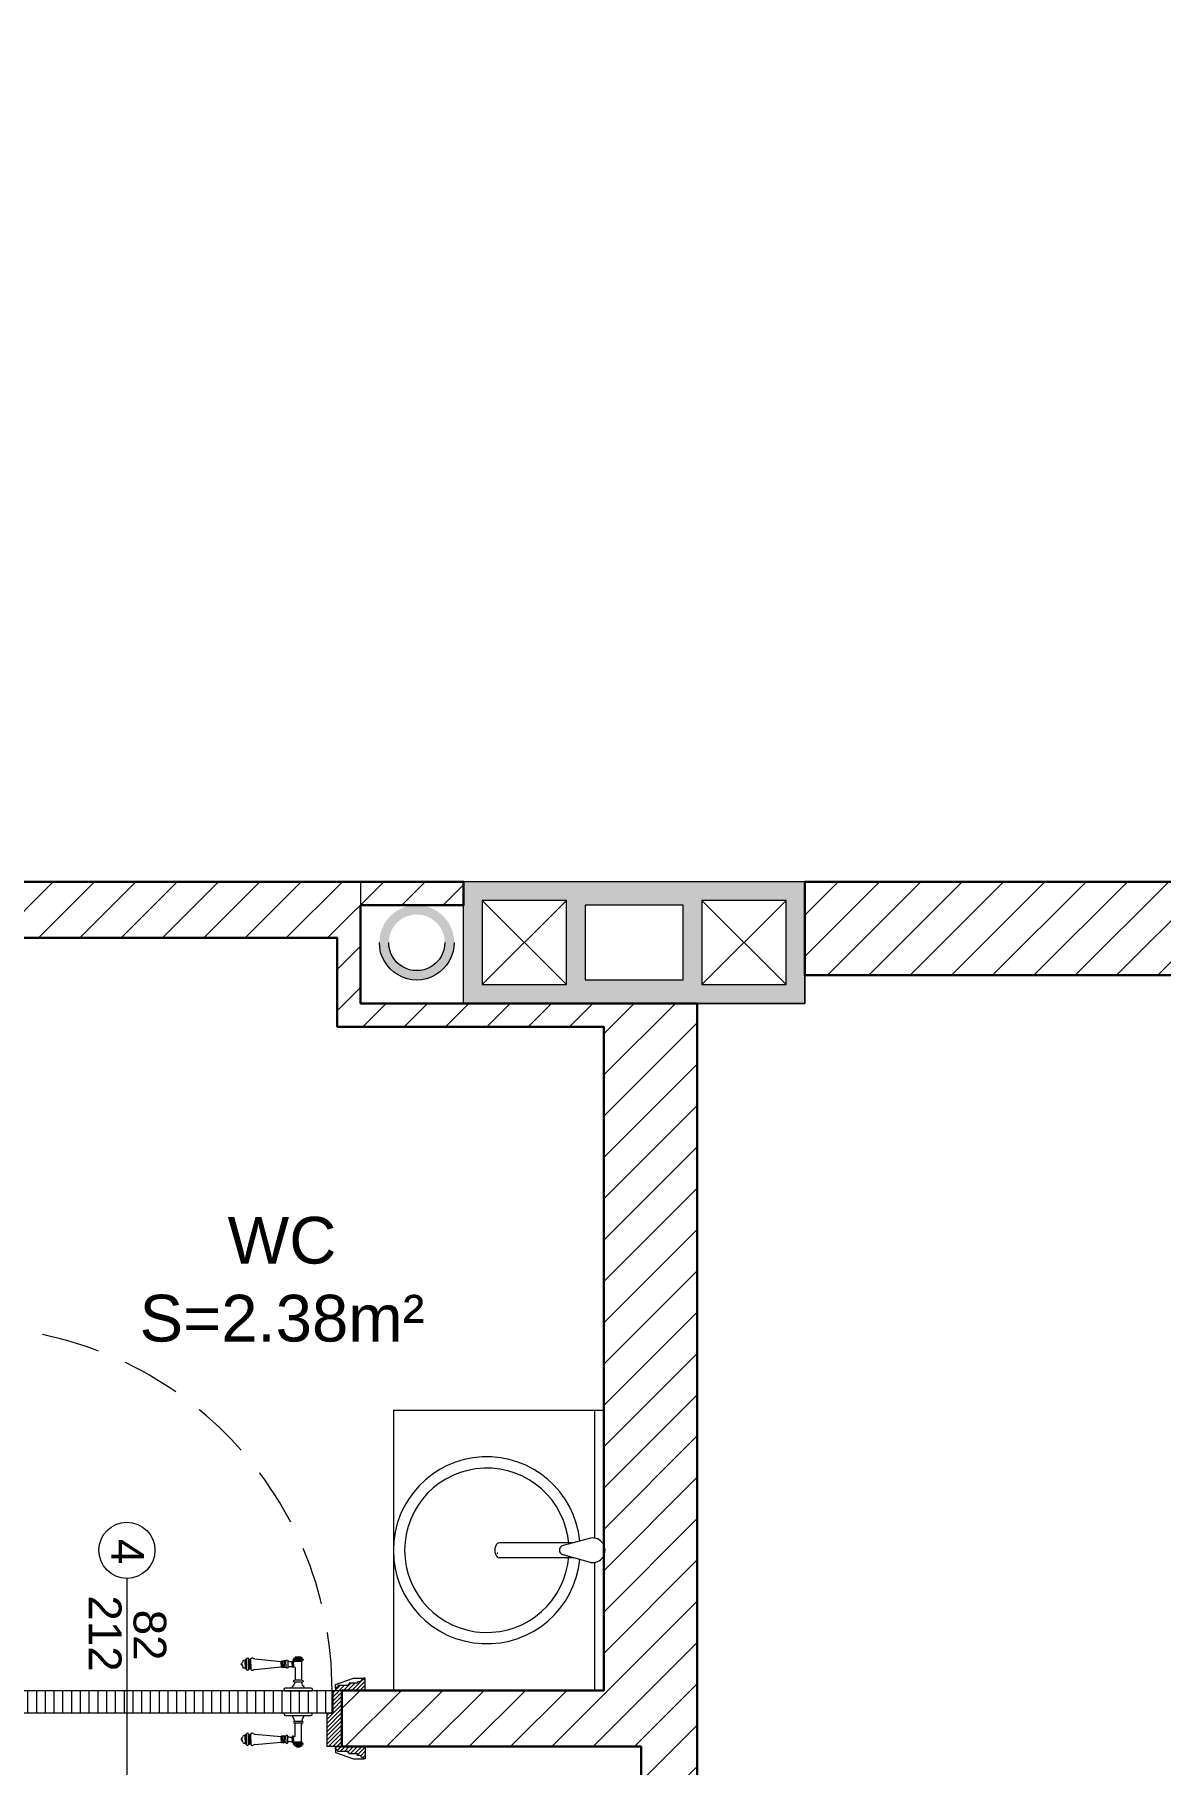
# Model space of a CAD drawing. Header units: centimetres. Extents: x 92587 to 105438, y -55119 to -48334.
# Drawn here: x 95087.4 to 95328.2, y -50521.2 to -50151.1 of the extents above; entities that cross this region are included whole.
import ezdxf

# ---------------------------------------------------------------- set-up
doc = ezdxf.new("R2010")
doc.units = ezdxf.units.CM
doc.header["$LTSCALE"] = 50
doc.header["$MEASUREMENT"] = 0
doc.linetypes.add('CACHE', pattern=[0.375, 0.25, -0.125])
doc.linetypes.add('CONTINU', pattern=[0])
doc.layers.get('0').update_dxf_attribs({"color": 8})
for name, color, linetype, lineweight in [('BANJO', 160, 'Continuous', 9), ('door', 44, 'Continuous', 5), ('MACONNERIE COUPE', 7, 'Continuous', 30), ('MACONNERIE HACHURE', 253, 'Continuous', 13), ('PERCEMENT', 253, 'Continuous', 20)]:
    doc.layers.add(name, color=color, linetype=linetype, lineweight=lineweight)
doc.layers.add('BETON COUPE', color=3, linetype='CONTINU')
doc.layers.add('BORD', color=5, linetype='Continuous')
doc.layers.add('DEMOL', color=7, linetype='Continuous', lineweight=60, true_color=0xa87e00)
doc.styles.add('GENERATED_STYLE_1', font='arial.ttf')
doc.styles.add('RS_TEXT_1.50', font='arial.ttf', dxfattribs={"height": 12.5})

# ---------------------------------------------------------------- blocks, each defined once
blk = doc.blocks.new('Lav60')
at = {"layer": 'BANJO', "linetype": 'Continuous'}
for p, q in [((-54.27, 55.4), (-54.27, 84.18)), ((-54.27, 84.18), (-54.27, 55.4)), ((-52.27, 56.8), (-52.27, 84.18)), ((-9.27, 24.18), (-9.27, 84.18)), ((-51.47, 56.78), (-45.6, 55.16)), ((-47.77, 55.78), (-31.97, 55.78)), ((-54.27, 24.18), (-54.27, 52.96)), ((-54.27, 52.96), (-54.27, 24.18)), ((-51.47, 51.58), (-45.6, 53.19)), ((-47.79, 52.59), (-31.97, 52.59)), ((-31.61, 54.81), (-31.61, 54.8)), ((-31.5, 54.81), (-31.61, 54.81)), ((-31.61, 54.8), (-31.5, 54.8)), ((-31.5, 54.8), (-31.5, 54.81)), ((-52.27, 24.18), (-52.27, 51.56))]:
    blk.add_line(p, q, dxfattribs=at)
at = {"layer": 'BANJO'}
for p, q in [((-9.27, 84.18), (-54.27, 84.18)), ((-9.27, 24.18), (-9.27, 84.18)), ((-9.27, 24.18), (-54.27, 24.18))]:
    blk.add_line(p, q, dxfattribs=at)
at = {"layer": 'BANJO', "linetype": 'Continuous'}
for centre, radius, start, end in [((-29.27, 54.18), 20, 185.6501, 174.3498), ((-29.27, 54.18), 17.58, 184.3007, 175.6991), ((-51.93, 54.18), 2.64, 79.9737, 280.0262), ((-45.78, 54.18), 1, 280.3543, 79.6456)]:
    blk.add_arc(centre, radius, start, end, dxfattribs=at)
blk.add_ellipse((-31.97, 54.18), major_axis=(0, -1.59), ratio=0.623935, start_param=0, end_param=3.141593, dxfattribs=at)
blk = doc.blocks.new('door900')
at = {"color": 0}
for p, q in [((-9.3, 67.7), (9.3, 67.7)), ((9.3, 65.2), (-9.3, 65.2)), ((-6.8, 71.5), (-6.8, 70.2)), ((-5.5, 71.5), (-6.8, 71.5)), ((-6.8, 70.2), (6.8, 70.2)), ((-6.8, 62.7), (-6.8, 24)), ((-6.8, 62.7), (6.8, 62.7)), ((-5.5, 71.5), (5.5, 71.5)), ((5.5, 71.5), (6.8, 71.5)), ((6.8, 71.5), (6.8, 70.2)), ((8.7, 62.7), (6.8, 62.7)), ((6.8, 49.1), (6.8, 24)), ((8.7, 50.9), (8.7, 50.9)), ((10.5, 56.8), (10.5, 62.5)), ((10.5, 56.8), (10.5, 51.1)), ((12.7, 56.8), (12.7, 62.5)), ((12.7, 56.8), (12.7, 51.1)), ((22.5, 63.8), (22.5, 49.8)), ((26.5, 56.8), (26.5, 63.8)), ((26.5, 63.8), (29.1, 63.8)), ((26.5, 63.8), (29.1, 63.8)), ((26.5, 56.8), (26.5, 49.8)), ((26.5, 49.8), (29.1, 49.8)), ((26.5, 49.8), (29.1, 49.8)), ((29.1, 63.8), (29.1, 62.8)), ((29.1, 62.8), (29.1, 56.8)), ((29.1, 50.8), (29.1, 56.8)), ((29.1, 50.8), (29.1, 49.8)), ((29.1, 49.8), (29.1, 49.8)), ((31.1, 62.8), (31.1, 56.8)), ((31.1, 50.8), (31.1, 56.8)), ((34.1, 56.8), (34.1, 62.8)), ((34.1, 62.8), (34.1, 56.8)), ((34.1, 50.8), (34.1, 56.8)), ((34.1, 56.8), (34.1, 50.8)), ((92.8, 68.1), (36.2, 62.8)), ((36.2, 56.8), (36.2, 62.8)), ((36.2, 56.8), (36.2, 50.8)), ((92.8, 45.5), (36.2, 50.8)), ((101.2, 67.3), (103.2, 68)), ((101.2, 56.8), (101.2, 67.3)), ((101.2, 56.8), (101.2, 46.3)), ((101.2, 46.3), (103.2, 45.7)), ((103.2, 68), (103.2, 67.7)), ((103.2, 56.8), (103.2, 68)), ((103.2, 56.8), (103.2, 46.3)), ((103.2, 45.9), (103.2, 45.7)), ((106.5, 68), (105.5, 67.3)), ((105.5, 56.8), (105.5, 67.3)), ((105.5, 56.8), (105.5, 46.3)), ((106.5, 45.7), (105.5, 46.3)), ((106.5, 56.8), (106.5, 68)), ((106.5, 56.8), (106.5, 45.7)), ((110.7, 68), (111.8, 67.3)), ((110.7, 56.8), (110.7, 68)), ((110.7, 56.8), (110.7, 45.7)), ((110.7, 45.7), (111.8, 46.3)), ((111.8, 56.8), (111.8, 67.3)), ((111.8, 66.2), (113.3, 66.2)), ((111.8, 56.8), (111.8, 46.3)), ((111.8, 47.5), (113.3, 47.5)), ((113.3, 56.8), (113.3, 66.2)), ((113.3, 56.8), (113.3, 47.5)), ((120.5, 56.8), (120.5, 58.6)), ((120.5, 56.8), (120.5, 55)), ((-30, 3), (-30, 0)), ((30, 0), (-30, 0)), ((27, 6), (-27, 6)), ((-8.3, 22.3), (8.3, 22.3)), ((-8.3, 18.3), (8.3, 18.3)), ((30, 3), (30, 0))]:
    blk.add_line(p, q, dxfattribs=at)
for centre, radius, start, end in [((-9.3, 66.5), 1.25, 90, 270), ((-6.8, 67.7), 2.51, 90.115, 179.885), ((-6.8, 65.2), 2.51, 180.115, 269.885), ((0, 64), 9.29, 53.4104, 126.5896), ((6.8, 67.7), 2.51, 0.115, 89.885), ((6.8, 65.2), 2.51, 270.115, 359.885), ((8.7, 49), 1.91, 88.7426, 178.1515), ((8.6, 64.9), 2.15, 272.7029, 297.6142), ((8.6, 48.8), 2.15, 62.3858, 87.2971), ((9.3, 66.5), 1.25, 270, 90), ((10, 62.5), 0.561, 3.7097, 127.9634), ((10, 51.1), 0.561, 232.0366, 356.2903), ((11.6, 62.5), 1.1, 0.0106, 179.9894), ((11.6, 51.1), 1.1, 180.0106, 359.9894), ((16.7, 70.5), 8.83, 243.5466, 311.3694), ((16.7, 43.2), 8.83, 48.6306, 116.4534), ((24.5, 63.7), 2.01, 4.1469, 175.8531), ((24.5, 50), 2.01, 184.1469, 355.8531), ((30.1, 62.8), 1.03, 0, 180.0014), ((30.1, 50.8), 1.03, 179.9972, 0), ((32.6, 62.8), 1.48, 0, 180), ((32.6, 50.8), 1.48, 180, 0), ((35.2, 62.8), 1.03, 0, 180), ((32.6, 62.8), 1.48, 1.563306237032948e-10, 2.08440831604393e-10), ((35.2, 50.8), 1.03, 180, 0), ((93.1, 72.5), 4.4, 266.3976, 315.6468), ((93.1, 41.1), 4.4, 44.3532, 93.6024), ((98.3, 67.4), 2.89, 358.3861, 135.6468), ((98.3, 46.2), 2.89, 224.3532, 1.6139), ((104.3, 67.6), 1.15, 170.914, 348.1019), ((104.3, 46.1), 1.15, 11.8981, 189.086), ((108.6, 68), 2.1, 0, 180), ((108.6, 45.7), 2.1, 180, 0), ((115.5, 62.5), 2.84, 13.4568, 140.4953), ((115.5, 51.2), 2.84, 219.5047, 346.5432), ((127.9, 65.2), 9.88, 191.9991, 221.6757), ((127.9, 48.5), 9.88, 138.3243, 168.0009), ((120.5, 56.8), 1.79, 0, 90), ((120.5, 56.8), 1.79, 270, 0), ((-27, 3), 3, 90, 180), ((-6.8, 6), 6, 130.5908, 180), ((-16.6, 16.6), 8.41, 314.3689, 12.0705), ((-8.3, 20.3), 2, 90, 270), ((-8.5, 24), 1.71, 275.059, 359.7825), ((8.5, 24), 1.71, 180.2175, 264.941), ((16.6, 16.6), 8.41, 167.9295, 225.6311), ((8.3, 20.3), 2, 270, 90), ((6.8, 6), 6, 0, 49.4092), ((27, 3), 3, 0, 90)]:
    blk.add_arc(centre, radius, start, end, dxfattribs=at)

msp = doc.modelspace()

# ---------------------------------------------------------------- hatches: boundary and pattern name
at = {"layer": 'door'}
h = msp.add_hatch(dxfattribs=at)
h.set_pattern_fill('ANSI31', color=256, scale=15, angle=585)
h.set_pattern_definition([(270, (138666.5541, 45345.0404), (1.875, -2e-15), [])])
h.paths.add_polyline_path([(95073.2, -50510.13), (95151, -50510.13), (95151, -50505.41), (95073.2, -50505.41)])
h = msp.add_hatch(dxfattribs=at)
h.set_pattern_fill('ANSI31', color=256, scale=5, angle=1080)
h.set_pattern_definition([(45, (-54842.161, 1297.60795), (-0.4419417382, 0.4419417382), [])])
h.paths.add_polyline_path([(95153.1, -50517.36), (95149.95, -50517.36), (95149.95, -50510.18), (95151.21, -50510.18), (95151.21, -50505.36), (95153.1, -50505.36)])
edge = h.paths.add_edge_path()
edge.add_line((95156.85, -50519.25), (95156.43, -50519.25))
edge.add_line((95156.43, -50519.25), (95156.43, -50518.93))
edge.add_line((95156.43, -50518.93), (95154.67, -50518.93))
edge.add_line((95154.67, -50518.93), (95154.67, -50518.72))
edge.add_arc((95154.67, -50518.41), 0.314, 180, 270, ccw=False)
edge.add_line((95154.35, -50518.41), (95152.26, -50518.41))
edge.add_line((95152.26, -50518.41), (95152.26, -50518.2))
edge.add_arc((95152.26, -50517.89), 0.314, 180, 270, ccw=False)
edge.add_line((95151.94, -50517.89), (95151.73, -50517.89))
edge.add_line((95151.73, -50517.89), (95151.73, -50517.36))
edge.add_line((95151.73, -50517.36), (95158.1, -50517.36))
edge.add_line((95158.1, -50517.36), (95158.1, -50519.98))
edge.add_line((95158.1, -50519.98), (95157.69, -50519.98))
edge.add_line((95157.69, -50519.98), (95157.69, -50519.67))
edge.add_line((95157.69, -50519.67), (95157.27, -50519.67))
edge.add_arc((95156.85, -50519.67), 0.419, 0, 90)
edge = h.paths.add_edge_path()
edge.add_line((95156.85, -50503.48), (95156.43, -50503.48))
edge.add_line((95156.43, -50503.48), (95156.43, -50503.79))
edge.add_line((95156.43, -50503.79), (95154.67, -50503.79))
edge.add_line((95154.67, -50503.79), (95154.67, -50504))
edge.add_arc((95154.67, -50504.31), 0.314, 90, 180)
edge.add_line((95154.35, -50504.31), (95152.26, -50504.31))
edge.add_line((95152.26, -50504.31), (95152.26, -50504.52))
edge.add_arc((95152.26, -50504.84), 0.314, 90, 180)
edge.add_line((95151.94, -50504.84), (95151.73, -50504.84))
edge.add_line((95151.73, -50504.84), (95151.73, -50505.36))
edge.add_line((95151.73, -50505.36), (95158.1, -50505.36))
edge.add_line((95158.1, -50505.36), (95158.1, -50502.74))
edge.add_line((95158.1, -50502.74), (95157.69, -50502.74))
edge.add_line((95157.69, -50502.74), (95157.69, -50503.06))
edge.add_line((95157.69, -50503.06), (95157.27, -50503.06))
edge.add_arc((95156.85, -50503.06), 0.419, 270, 360, ccw=False)
at = {"layer": 'MACONNERIE HACHURE'}
h = msp.add_hatch(dxfattribs=at)
h.set_pattern_fill('ANSI31', color=256, scale=50, style=0)
h.set_pattern_definition([(45, (0, 5835.283), (-4.41941738, 4.41941738), [])])
h.paths.add_polyline_path([(93729.11, -50527.36), (93729.11, -50358.36), (93801.11, -50358.36), (93801.11, -50337.36), (93779.11, -50337.36), (93779.11, -50332.36), (93959.11, -50332.36), (93959.11, -50344.36), (93909.11, -50344.36), (93909.11, -50517.36), (93887.11, -50517.36), (93887.11, -50505.36), (93897.11, -50505.36), (93897.11, -50344.36), (93806.11, -50344.36), (93806.11, -50363.36), (93749.11, -50363.36), (93749.11, -50505.36), (93805.11, -50505.36), (93805.11, -50517.36), (93741.11, -50517.36), (93741.11, -50527.36)])
h.paths.add_polyline_path([(94298.94, -51192.36), (94249.11, -51192.36), (94249.11, -51152.36), (94298.94, -51152.36)])
h.paths.add_polyline_path([(94459.11, -51192.36), (94419.11, -51192.36), (94419.11, -51152.36), (94459.11, -51152.36)])
h.paths.add_polyline_path([(94319.11, -51547.36), (94229.11, -51547.36), (94229.11, -51487.36), (94076.11, -51487.36), (94076.11, -51547.36), (94064.11, -51547.36), (94064.11, -51427.36), (94084.11, -51427.36), (94084.11, -51462.36), (94249.11, -51462.36), (94249.11, -51511.36), (94319.11, -51511.36), (94319.11, -51462.36), (94354.11, -51462.36), (94354.11, -51482.36), (94344.11, -51482.36), (94344.11, -51532.36), (94319.11, -51532.36), (94319.11, -51516.36), (94249.11, -51516.36), (94249.11, -51542.36), (94319.11, -51542.36)])
h.paths.add_polyline_path([(93749.11, -49932.36), (93849.11, -49932.36), (93849.11, -49907.36), (93749.11, -49907.36)])
h.paths.add_polyline_path([(93514.11, -51940.47), (93489.11, -51940.47), (93489.11, -51987.36), (93514.11, -51987.36)])
h.paths.add_polyline_path([(93514.11, -50042.36), (93489.11, -50042.36), (93489.11, -50022.36), (93514.11, -50022.36)])
h.paths.add_polyline_path([(94196.61, -51192.36), (94214.11, -51192.36), (94214.11, -51172.36), (94196.61, -51172.36)])
h.paths.add_polyline_path([(93874.11, -51305.36), (93864.11, -51305.36), (93864.11, -51317.36), (93904.11, -51317.36), (93904.11, -51305.36), (93894.11, -51305.36), (93894.11, -50987.36), (94064.11, -50987.36), (94064.11, -51305.36), (93986.1, -51305.36), (93986.1, -51317.36), (94064.11, -51317.36), (94064.11, -51327.36), (94084.11, -51327.36), (94084.11, -51192.36), (94096.61, -51192.36), (94096.61, -51172.36), (94084.11, -51172.36), (94084.11, -50957.36), (94063.11, -50957.36), (94063.11, -50627.36), (93965.1, -50627.36), (93965.1, -50639.36), (94043.11, -50639.36), (94043.11, -50957.36), (93873.11, -50957.36), (93873.11, -50639.36), (93883.11, -50639.36), (93883.11, -50627.36), (93843.11, -50627.36), (93843.11, -50639.36), (93853.11, -50639.36), (93853.11, -50957.36), (93514.11, -50957.36), (93514.11, -50912.36), (93489.11, -50912.36), (93489.11, -50962.36), (93379.11, -50962.36), (93379.11, -50982.36), (93489.11, -50982.36), (93489.11, -51032.36), (93514.11, -51032.36), (93514.11, -50987.36), (93874.11, -50987.36)])
h.paths.add_polyline_path([(93706.11, -50332.36), (93706.11, -50352.36), (93404.11, -50352.36), (93404.11, -50417.36), (93379.11, -50417.36), (93379.11, -50327.36), (93489.11, -50327.36), (93489.11, -50312.36), (93514.11, -50312.36), (93514.11, -50332.36)])
h.paths.add_polyline_path([(94149.11, -50235.36), (94174.11, -50235.36), (94174.11, -50513.36), (94226.11, -50513.36), (94226.11, -50535.36), (94214.11, -50535.36), (94214.11, -50525.36), (94089.11, -50525.36), (94089.11, -50513.36), (94149.11, -50513.36)])
h.paths.add_polyline_path([(94174.11, -50162.36), (94174.11, -50142.36), (94224.11, -50142.36), (94224.11, -50022.36), (94249.11, -50022.36), (94249.11, -50137.36), (94266.61, -50137.36), (94266.61, -50162.36)])
h.paths.add_polyline_path([(93514.11, -49972.36), (93514.11, -49932.36), (93569.11, -49932.36), (93569.11, -49907.36), (93489.11, -49907.36), (93489.11, -49972.36)])
h.paths.add_polyline_path([(94089.11, -49932.36), (94029.11, -49932.36), (94029.11, -49907.36), (94114.11, -49907.36), (94114.11, -49972.36), (94114.11, -49972.36), (94114.11, -50022.36), (94089.11, -50022.36)])
h.paths.add_polyline_path([(93514.11, -51612.36), (93514.11, -51670.47), (93489.11, -51670.47), (93489.11, -51617.36), (93379.11, -51617.36), (93379.11, -51527.36), (93404.11, -51527.36), (93404.11, -51592.36), (93737.11, -51592.36), (93737.11, -51419.36), (93749.11, -51419.36), (93749.11, -51427.36), (93805.11, -51427.36), (93805.11, -51439.36), (93749.11, -51439.36), (93749.11, -51587.36), (93897.11, -51587.36), (93897.11, -51439.36), (93887.11, -51439.36), (93887.11, -51427.36), (93909.11, -51427.36), (93909.11, -51600.36), (93958.97, -51600.36), (93958.97, -51612.36)])
h.paths.add_polyline_path([(93749.11, -51285.36), (93749.11, -51305.36), (93772.11, -51305.36), (93772.11, -51317.36), (93749.11, -51317.36), (93749.11, -51327.36), (93737.11, -51327.36), (93737.11, -51297.36), (93514.11, -51297.36), (93514.11, -51285.36)], flags=17)
h.paths.add_polyline_path([(93729.11, -50647.36), (93514.11, -50647.36), (93514.11, -50659.36), (93741.11, -50659.36), (93741.11, -50639.36), (93751.11, -50639.36), (93751.11, -50627.36), (93741.11, -50627.36), (93741.11, -50619.36), (93729.11, -50619.36)])
h.paths.add_polyline_path([(94314.11, -50647.36), (94314.11, -50635.36), (94226.11, -50635.36), (94226.11, -50627.36), (94214.11, -50627.36), (94214.11, -50647.36)])
h.paths.add_polyline_path([(93404.11, -51297.36), (93379.11, -51297.36), (93379.11, -51347.36), (93404.11, -51347.36)])
h.paths.add_polyline_path([(93404.11, -50647.36), (93379.11, -50647.36), (93379.11, -50597.36), (93404.11, -50597.36)])
h.paths.add_polyline_path([(93514.11, -51247.36), (93489.11, -51247.36), (93489.11, -51192.47), (93514.11, -51192.47)], flags=17)
h.paths.add_polyline_path([(93514.11, -50697.36), (93489.11, -50697.36), (93489.11, -50752.25), (93514.11, -50752.25)], flags=17)
h.paths.add_polyline_path([(94659.28, -51192.36), (94709.11, -51192.36), (94709.11, -51152.36), (94659.28, -51152.36)])
h.paths.add_polyline_path([(94499.11, -51192.36), (94539.11, -51192.36), (94539.11, -51152.36), (94499.11, -51152.36)])
h.paths.add_polyline_path([(94344.11, -52012.36), (94364.11, -52012.36), (94364.11, -52037.36), (94344.11, -52037.36)])
h.paths.add_polyline_path([(94029.11, -52012.36), (94029.11, -52037.36), (94209.11, -52037.36), (94209.11, -52012.36)])
h.paths.add_polyline_path([(94639.11, -51547.36), (94729.11, -51547.36), (94729.11, -51487.36), (94882.11, -51487.36), (94882.11, -51547.36), (94894.11, -51547.36), (94894.11, -51427.36), (94874.11, -51427.36), (94874.11, -51462.36), (94709.11, -51462.36), (94709.11, -51511.36), (94639.11, -51511.36), (94639.11, -51462.36), (94454.11, -51462.36), (94454.11, -51482.36), (94614.11, -51482.36), (94614.11, -51532.36), (94639.11, -51532.36), (94639.11, -51516.36), (94709.11, -51516.36), (94709.11, -51542.36), (94639.11, -51542.36)])
h.paths.add_polyline_path([(95209.11, -49932.36), (95109.11, -49932.36), (95109.11, -49907.36), (95209.11, -49907.36)])
h.paths.add_polyline_path([(95444.11, -51940.47), (95469.11, -51940.47), (95469.11, -51987.36), (95444.11, -51987.36)])
h.paths.add_polyline_path([(95444.11, -50042.36), (95469.11, -50042.36), (95469.11, -50022.36), (95444.11, -50022.36)])
h.paths.add_polyline_path([(94761.61, -51192.36), (94744.11, -51192.36), (94744.11, -51172.36), (94761.61, -51172.36)])
h.paths.add_polyline_path([(94464.11, -50162.36), (94446.61, -50162.36), (94446.61, -50137.36), (94464.11, -50137.36), (94464.11, -49972.36), (94494.11, -49972.36), (94494.11, -50137.36), (94511.72, -50137.36), (94511.72, -50162.36), (94494.11, -50162.36), (94494.11, -50635.36), (94562.11, -50635.36), (94562.11, -50647.36), (94494.11, -50647.36), (94494.11, -50822.36), (94464.11, -50822.36), (94464.11, -50647.36), (94396.11, -50647.36), (94396.11, -50635.36), (94464.11, -50635.36)])
h.paths.add_polyline_path([(95084.11, -51305.36), (95094.11, -51305.36), (95094.11, -51317.36), (95054.11, -51317.36), (95054.11, -51305.36), (95064.11, -51305.36), (95064.11, -50987.36), (94894.11, -50987.36), (94894.11, -51305.36), (94972.12, -51305.36), (94972.12, -51317.36), (94894.11, -51317.36), (94894.11, -51327.36), (94874.11, -51327.36), (94874.11, -51192.36), (94861.61, -51192.36), (94861.61, -51172.36), (94874.11, -51172.36), (94874.11, -50957.36), (94895.11, -50957.36), (94895.11, -50627.36), (94993.12, -50627.36), (94993.12, -50639.36), (94915.11, -50639.36), (94915.11, -50957.36), (95085.11, -50957.36), (95085.11, -50639.36), (95075.11, -50639.36), (95075.11, -50627.36), (95115.11, -50627.36), (95115.11, -50639.36), (95105.11, -50639.36), (95105.11, -50957.36), (95444.11, -50957.36), (95444.11, -50912.36), (95469.11, -50912.36), (95469.11, -50962.36), (95579.11, -50962.36), (95579.11, -50982.36), (95469.11, -50982.36), (95469.11, -51032.36), (95444.11, -51032.36), (95444.11, -50987.36), (95084.11, -50987.36)])
h.paths.add_polyline_path([(95229.11, -50358.36), (95157.11, -50358.36), (95157.11, -50337.36), (95179.11, -50337.36), (95179.11, -50332.36), (94999.11, -50332.36), (94999.11, -50344.36), (95049.11, -50344.36), (95049.11, -50517.36), (95071.11, -50517.36), (95071.11, -50505.36), (95061.11, -50505.36), (95061.11, -50344.36), (95152.11, -50344.36), (95152.11, -50363.36), (95209.11, -50363.36), (95209.11, -50505.36), (95153.11, -50505.36), (95153.11, -50517.36), (95217.11, -50517.36), (95217.11, -50527.36), (95229.11, -50527.36)])
h.paths.add_polyline_path([(95252.11, -50332.36), (95252.11, -50352.36), (95554.11, -50352.36), (95554.11, -50417.36), (95579.11, -50417.36), (95579.11, -50327.36), (95469.11, -50327.36), (95469.11, -50312.36), (95444.11, -50312.36), (95444.11, -50332.36)])
h.paths.add_polyline_path([(94809.11, -50235.36), (94784.11, -50235.36), (94784.11, -50513.36), (94732.11, -50513.36), (94732.11, -50535.36), (94744.11, -50535.36), (94744.11, -50525.36), (94869.11, -50525.36), (94869.11, -50513.36), (94809.11, -50513.36)])
h.paths.add_polyline_path([(94784.11, -50162.36), (94784.11, -50142.36), (94734.11, -50142.36), (94734.11, -50022.36), (94709.11, -50022.36), (94709.11, -50137.36), (94691.61, -50137.36), (94691.61, -50162.36)])
h.paths.add_polyline_path([(95444.11, -49972.36), (95444.11, -49932.36), (95389.11, -49932.36), (95389.11, -49907.36), (95469.11, -49907.36), (95469.11, -49972.36)])
h.paths.add_polyline_path([(94869.11, -49932.36), (94929.11, -49932.36), (94929.11, -49907.36), (94844.11, -49907.36), (94844.11, -49972.36), (94844.11, -49972.36), (94844.11, -50022.36), (94869.11, -50022.36)])
h.paths.add_polyline_path([(93514.11, -52012.36), (93569.11, -52012.36), (93569.11, -52037.36), (93514.11, -52037.36)])
h.paths.add_polyline_path([(93749.11, -52012.36), (93749.11, -52037.36), (93849.11, -52037.36), (93849.11, -52012.36)])
h.paths.add_polyline_path([(94464.11, -52012.36), (94614.11, -52012.36), (94614.11, -52037.36), (94464.11, -52037.36)])
h.paths.add_polyline_path([(94749.11, -52012.36), (95444.11, -52012.36), (95444.11, -52037.36), (94749.11, -52037.36)])
h.paths.add_polyline_path([(95444.11, -51612.36), (95444.11, -51670.47), (95469.11, -51670.47), (95469.11, -51617.36), (95579.11, -51617.36), (95579.11, -51527.36), (95554.11, -51527.36), (95554.11, -51592.36), (95221.11, -51592.36), (95221.11, -51419.36), (95209.11, -51419.36), (95209.11, -51427.36), (95153.11, -51427.36), (95153.11, -51439.36), (95209.11, -51439.36), (95209.11, -51587.36), (95061.11, -51587.36), (95061.11, -51439.36), (95071.11, -51439.36), (95071.11, -51427.36), (95049.11, -51427.36), (95049.11, -51600.36), (94999.24, -51600.36), (94999.24, -51612.36)])
h.paths.add_polyline_path([(95209.11, -51285.36), (95209.11, -51305.36), (95186.11, -51305.36), (95186.11, -51317.36), (95209.11, -51317.36), (95209.11, -51327.36), (95221.11, -51327.36), (95221.11, -51297.36), (95444.11, -51297.36), (95444.11, -51285.36)], flags=17)
h.paths.add_polyline_path([(95229.11, -50647.36), (95444.11, -50647.36), (95444.11, -50659.36), (95217.11, -50659.36), (95217.11, -50639.36), (95207.11, -50639.36), (95207.11, -50627.36), (95217.11, -50627.36), (95217.11, -50619.36), (95229.11, -50619.36)])
h.paths.add_polyline_path([(94644.11, -50647.36), (94644.11, -50635.36), (94732.11, -50635.36), (94732.11, -50627.36), (94744.11, -50627.36), (94744.11, -50647.36)])
h.paths.add_polyline_path([(95554.11, -51297.36), (95579.11, -51297.36), (95579.11, -51347.36), (95554.11, -51347.36)])
h.paths.add_polyline_path([(95554.11, -50647.36), (95579.11, -50647.36), (95579.11, -50597.36), (95554.11, -50597.36)])
h.paths.add_polyline_path([(95444.11, -51247.36), (95469.11, -51247.36), (95469.11, -51192.47), (95444.11, -51192.47)], flags=17)
h.paths.add_polyline_path([(95444.11, -50697.36), (95469.11, -50697.36), (95469.11, -50752.25), (95444.11, -50752.25)], flags=17)
at = {"layer": 'PERCEMENT'}
h = msp.add_hatch(color=256, dxfattribs=at)
h.paths.add_polyline_path([(95179.11, -50332.36), (95252.11, -50332.36), (95252.11, -50358.36), (95179.11, -50358.36)])
h.paths.add_polyline_path([(95183.11, -50336.36), (95183.11, -50354.36), (95201.11, -50354.36), (95201.11, -50336.36)], flags=0)
h.paths.add_polyline_path([(95205.11, -50353.36), (95226.11, -50353.36), (95226.11, -50337.36), (95205.11, -50337.36)], flags=0)
h.paths.add_polyline_path([(95230.11, -50336.36), (95230.11, -50354.36), (95248.11, -50354.36), (95248.11, -50336.36)], flags=0)
h = msp.add_hatch(color=256, dxfattribs=at)
edge = h.paths.add_edge_path()
edge.add_ellipse((95169.11, -50345.36), major_axis=(-5.66, 5.66), ratio=1, start_angle=45, end_angle=225, ccw=False)
edge.add_ellipse((95169.11, -50345.36), major_axis=(-5.66, 5.66), ratio=1, start_angle=-135, end_angle=45, ccw=False)
edge = h.paths.add_edge_path(flags=0)
edge.add_ellipse((95169.11, -50345.36), major_axis=(4.24, 4.24), ratio=1, start_angle=315, end_angle=495)
edge.add_ellipse((95169.11, -50345.36), major_axis=(4.24, 4.24), ratio=1, start_angle=135, end_angle=315)

# ---------------------------------------------------------------- linework, layer by layer
at = {"layer": 'BORD', "lineweight": 5, "ltscale": 0.5}
msp.add_lwpolyline([(95252.11, -50332.36), (95157.11, -50332.36), (95157.11, -50358.36), (95252.11, -50358.36)], close=True, dxfattribs=at)
at = {"layer": 'door'}
msp.add_line((95107.1, -50481.37), (95107.1, -50530.69), dxfattribs=at)
for points in [[(95073.2, -50510.13), (95151, -50510.13), (95151, -50505.41), (95073.2, -50505.41), (95073.2, -50510.13)], [(95153.1, -50517.36), (95149.95, -50517.36), (95149.95, -50510.18), (95151.21, -50510.18), (95151.21, -50505.36), (95153.1, -50505.36), (95153.1, -50517.36)], [(95151.73, -50504.84), (95151.73, -50504.11), (95155.59, -50502.74), (95157.69, -50502.74)], [(95151.73, -50517.89), (95151.73, -50518.62), (95155.59, -50519.98), (95157.69, -50519.98)]]:
    msp.add_lwpolyline(points, dxfattribs=at)
for points in [[(95156.85, -50503.48), (95156.43, -50503.48), (95156.43, -50503.79), (95154.67, -50503.79), (95154.67, -50504, 0.414214), (95154.35, -50504.31), (95152.26, -50504.31), (95152.26, -50504.52, 0.414214), (95151.94, -50504.84), (95151.73, -50504.84), (95151.73, -50505.36), (95158.1, -50505.36), (95158.1, -50502.74), (95157.69, -50502.74), (95157.69, -50503.06), (95157.27, -50503.06, -0.414214), (95156.85, -50503.48)], [(95156.85, -50519.25), (95156.43, -50519.25), (95156.43, -50518.93), (95154.67, -50518.93), (95154.67, -50518.72, -0.414214), (95154.35, -50518.41), (95152.26, -50518.41), (95152.26, -50518.2, -0.414214), (95151.94, -50517.89), (95151.73, -50517.89), (95151.73, -50517.36), (95158.1, -50517.36), (95158.1, -50519.98), (95157.69, -50519.98), (95157.69, -50519.67), (95157.27, -50519.67, 0.414214), (95156.85, -50519.25)]]:
    msp.add_lwpolyline(points, format="xyb", dxfattribs=at)
msp.add_circle((95107.1, -50475.37), 6, dxfattribs=at)
at = {"layer": 'door', "linetype": 'CACHE'}
msp.add_arc((95073.2, -50505.41), 77.8, 0, 90, dxfattribs=at)
at = {"layer": 'MACONNERIE COUPE'}
for points in [[(95252.11, -50332.36), (95252.11, -50352.36), (95554.11, -50352.36), (95554.11, -50417.36), (95579.11, -50417.36), (95579.11, -50327.36), (95469.11, -50327.36), (95469.11, -50312.36), (95444.11, -50312.36), (95444.11, -50332.36)], [(95229.11, -50358.36), (95157.11, -50358.36), (95157.11, -50337.36), (95179.11, -50337.36), (95179.11, -50332.36), (94999.11, -50332.36), (94999.11, -50344.36), (95049.11, -50344.36), (95049.11, -50517.36), (95071.11, -50517.36), (95071.11, -50505.36), (95061.11, -50505.36), (95061.11, -50344.36), (95152.11, -50344.36), (95152.11, -50363.36), (95209.11, -50363.36), (95209.11, -50505.36), (95153.11, -50505.36), (95153.11, -50517.36), (95217.11, -50517.36), (95217.11, -50527.36), (95229.11, -50527.36)]]:
    msp.add_lwpolyline(points, close=True, dxfattribs=at)
at = {"layer": 'PERCEMENT'}
for p, q in [((95179.11, -50358.36), (95179.11, -50332.36)), ((95252.11, -50332.36), (95252.11, -50358.36)), ((95183.11, -50336.36), (95183.11, -50354.36)), ((95201.11, -50336.36), (95183.11, -50336.36)), ((95183.11, -50336.36), (95201.11, -50354.36)), ((95183.11, -50354.36), (95201.11, -50336.36)), ((95201.11, -50354.36), (95201.11, -50336.36)), ((95226.11, -50337.36), (95205.11, -50337.36)), ((95205.11, -50337.36), (95205.11, -50353.36)), ((95226.11, -50353.36), (95226.11, -50337.36)), ((95230.11, -50336.36), (95230.11, -50354.36)), ((95248.11, -50336.36), (95230.11, -50336.36)), ((95230.11, -50336.36), (95248.11, -50354.36)), ((95230.11, -50354.36), (95248.11, -50336.36)), ((95248.11, -50354.36), (95248.11, -50336.36)), ((95205.11, -50353.36), (95226.11, -50353.36)), ((95183.11, -50354.36), (95201.11, -50354.36)), ((95230.11, -50354.36), (95248.11, -50354.36)), ((95252.11, -50358.36), (95179.11, -50358.36))]:
    msp.add_line(p, q, dxfattribs=at)
at = {"layer": 'PERCEMENT', "extrusion": (0, 0, -1)}
for major_axis in [(-5.66, 5.66), (-4.24, 4.24)]:
    msp.add_ellipse((95169.11, -50345.36), major_axis=major_axis, ratio=1, start_param=2.356194, end_param=5.497787, dxfattribs=at)

# ---------------------------------------------------------------- block references
at = {"layer": 'BETON COUPE', "lineweight": 5, "rotation": 180}
msp.add_blockref('Lav60', (95154.83, -50421.18), dxfattribs=at)
at = {"layer": 'door', "xscale": -0.1, "yscale": 0.1, "zscale": 0.1}
msp.add_blockref('door900', (95143.76, -50505.41), dxfattribs=at)
at = {"layer": 'door', "xscale": 0.1, "yscale": 0.1, "zscale": 0.1, "rotation": 180}
msp.add_blockref('door900', (95143.76, -50510.13), dxfattribs=at)

# ---------------------------------------------------------------- texts
at = {"layer": 'DEMOL', "lineweight": -2, "insert": (95140.28, -50417.44), "char_height": 10, "width": 93.9293, "attachment_point": 5, "style": 'RS_TEXT_1.50'}
msp.add_mtext('WC\\PS=2.38m²', dxfattribs=at)
at = {"layer": 'door', "char_height": 7, "rotation": 270, "style": 'GENERATED_STYLE_1'}
for s, insert, attachment_point in [('\\A1;\\pxql,t0;4', (95103.76, -50472.91), 7), ('\\A1;\\pxql,t0;212', (95105.95, -50485.01), 1), ('\\A1;\\pxql,t0;82', (95115.53, -50488.07), 1)]:
    msp.add_mtext(s, dxfattribs=dict(at, insert=insert, attachment_point=attachment_point))

doc.saveas('drawing.dxf')
